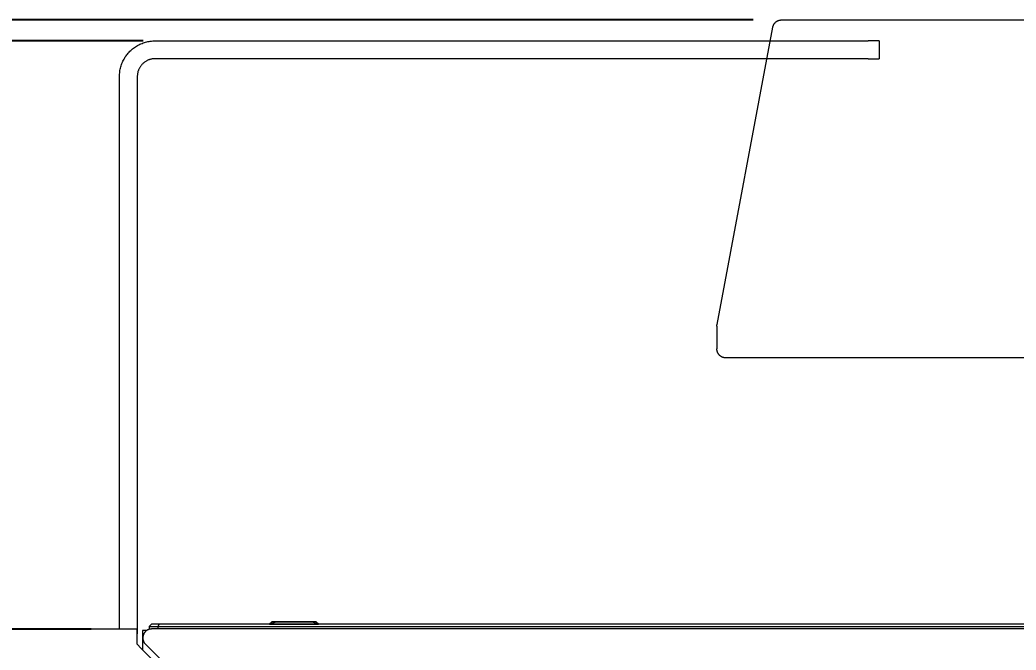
# Model space of a CAD drawing. Header units: inches. Extents: x -10 to 196, y -2 to 124.
# Drawn here: x 7.53 to 25.14, y 112.63 to 123.77 of the extents above; entities that cross this region are included whole.
import ezdxf

# ---------------------------------------------------------------- set-up
doc = ezdxf.new("R2010")
doc.units = ezdxf.units.IN
doc.layers.add('ZANO_R', color=7, linetype='Continuous', lineweight=0)
doc.layers.add('ZANO_W', color=1, linetype='Continuous', lineweight=0)
doc.styles.get("Standard").update_dxf_attribs({"font": 'arial.ttf'})
doc.dimstyles.new('amerykanie', dxfattribs={"dimtxt": 50, "dimasz": 50, "dimexe": 0.5, "dimexo": 0.5, "dimgap": 1, "dimtad": 1, "dimdec": 0, "dimzin": 0, "dimlunit": 5, "dimtxsty": 'Standard', "dimcen": 0.09, "dimclrd": 1, "dimclre": 1, "dimclrt": 1, "dimazin": 0, "dimtfac": 1, "dimtdec": 0, "dimtmove": 0, "dimatfit": 3, "dimfxl": 1, "dimtzin": 0, "dimarcsym": 1})

# ---------------------------------------------------------------- blocks, each defined once
blk = doc.blocks.new('*D384')
at = {"layer": 'ZANO_W', "color": 1, "lineweight": -2}
for p, q in [((20.492, 123.77), (-6.812, 123.77)), ((-6.312, 122.77), (-6.312, 96.288)), ((3.689, 95.288), (-6.812, 95.288))]:
    blk.add_line(p, q, dxfattribs=at)
at = {"layer": 'ZANO_W', "color": 1}
for points in [[(-6.145, 122.77), (-6.479, 122.77), (-6.312, 123.77)], [(-6.479, 96.288), (-6.145, 96.288), (-6.312, 95.288)]]:
    blk.add_solid(points, dxfattribs=at)
at = {"layer": 'ZANO_W', "color": 1, "insert": (-7.652, 109.529), "char_height": 1.625, "attachment_point": 5, "rotation": 90}
blk.add_mtext('28 1/2', dxfattribs=at)
blk = doc.blocks.new('*D385')
at = {"layer": 'ZANO_W', "color": 1, "lineweight": -2}
for p, q in [((9.708, 123.4), (2.982, 123.4)), ((3.482, 122.4), (3.482, 114.005)), ((8.79, 113.005), (2.982, 113.005))]:
    blk.add_line(p, q, dxfattribs=at)
at = {"layer": 'ZANO_W', "color": 1}
for points in [[(3.649, 122.4), (3.315, 122.4), (3.482, 123.4)], [(3.315, 114.005), (3.649, 114.005), (3.482, 113.005)]]:
    blk.add_solid(points, dxfattribs=at)
at = {"layer": 'ZANO_W', "color": 1, "insert": (2.141, 118.202), "char_height": 1.625, "attachment_point": 5, "rotation": 90}
blk.add_mtext('10 3/8', dxfattribs=at)

msp = doc.modelspace()

# ---------------------------------------------------------------- linework, layer by layer
at = {"layer": 'ZANO_R'}
for p, q in [((19.85147, 118.38748), (20.83728, 123.64111)), ((20.83728, 123.64111), (20.83838, 123.64645)), ((20.83838, 123.64645), (20.83966, 123.65175)), ((20.83966, 123.65175), (20.84113, 123.65701)), ((20.84113, 123.65701), (20.84277, 123.66221)), ((20.84277, 123.66221), (20.8446, 123.66735)), ((20.8446, 123.66735), (20.8466, 123.67242)), ((20.8466, 123.67242), (20.84878, 123.67742)), ((20.84878, 123.67742), (20.85113, 123.68234)), ((20.85113, 123.68234), (20.85365, 123.68718)), ((20.85365, 123.68718), (20.85633, 123.69193)), ((20.85633, 123.69193), (20.85918, 123.69658)), ((20.85918, 123.69658), (20.86218, 123.70113)), ((20.86218, 123.70113), (20.86534, 123.70557)), ((20.86534, 123.70557), (20.86866, 123.70991)), ((20.86866, 123.70991), (20.87212, 123.71412)), ((20.87212, 123.71412), (20.87572, 123.71821)), ((20.87572, 123.71821), (20.87947, 123.72218)), ((20.87947, 123.72218), (20.88335, 123.72601)), ((20.88335, 123.72601), (20.88736, 123.72971)), ((20.88736, 123.72971), (20.8915, 123.73326)), ((20.8915, 123.73326), (20.89575, 123.73667)), ((20.89575, 123.73667), (20.90013, 123.73993)), ((20.90013, 123.73993), (20.90461, 123.74304)), ((20.90461, 123.74304), (20.9092, 123.74599)), ((20.9092, 123.74599), (20.91388, 123.74878)), ((20.91388, 123.74878), (20.91866, 123.7514)), ((20.91866, 123.7514), (20.92353, 123.75386)), ((20.92353, 123.75386), (20.92848, 123.75615)), ((20.92848, 123.75615), (20.93351, 123.75826)), ((20.93351, 123.75826), (20.93861, 123.7602)), ((20.93861, 123.7602), (20.94377, 123.76197)), ((20.94377, 123.76197), (20.94899, 123.76355)), ((20.94899, 123.76355), (20.95426, 123.76495)), ((20.95426, 123.76495), (20.95958, 123.76617)), ((20.95958, 123.76617), (20.96493, 123.7672)), ((20.96493, 123.7672), (20.97032, 123.76805)), ((20.97032, 123.76805), (20.97573, 123.7687)), ((20.97573, 123.7687), (20.98117, 123.76918)), ((20.98117, 123.76918), (20.98661, 123.76946)), ((20.98661, 123.76946), (20.99207, 123.76955)), ((20.99207, 123.76955), (96.79818, 123.76955)), ((9.48996, 123.22997), (9.50593, 123.24438)), ((9.50593, 123.24438), (9.52238, 123.25824)), ((9.52238, 123.25824), (9.5393, 123.27152)), ((9.5393, 123.27152), (9.55666, 123.28423)), ((9.55666, 123.28423), (9.57444, 123.29633)), ((9.57444, 123.29633), (9.59262, 123.30782)), ((9.59262, 123.30782), (9.61119, 123.31868)), ((9.61119, 123.31868), (9.63012, 123.3289)), ((9.63012, 123.3289), (9.64938, 123.33847)), ((9.64938, 123.33847), (9.66896, 123.34737)), ((9.66896, 123.34737), (9.68884, 123.35561)), ((9.68884, 123.35561), (9.70898, 123.36315)), ((9.70898, 123.36315), (9.72937, 123.37001)), ((9.72937, 123.37001), (9.74998, 123.37617)), ((9.74998, 123.37617), (9.77079, 123.38162)), ((9.77079, 123.38162), (9.79177, 123.38635)), ((9.79177, 123.38635), (9.8129, 123.39037)), ((9.8129, 123.39037), (9.83416, 123.39366)), ((9.83416, 123.39366), (9.85551, 123.39622)), ((9.85551, 123.39622), (9.87695, 123.39806)), ((9.87695, 123.39806), (9.89843, 123.39916)), ((9.89843, 123.39916), (9.91994, 123.39953)), ((9.91994, 123.39953), (22.51974, 123.39953)), ((22.7166, 123.39953), (22.51974, 123.39953)), ((22.7166, 123.39953), (22.7166, 123.08455)), ((9.36061, 123.0594), (9.37083, 123.07832)), ((9.37083, 123.07832), (9.38169, 123.09689)), ((9.38169, 123.09689), (9.39318, 123.11507)), ((9.39318, 123.11507), (9.40529, 123.13286)), ((9.40529, 123.13286), (9.41799, 123.15022)), ((9.41799, 123.15022), (9.43128, 123.16713)), ((9.43128, 123.16713), (9.44513, 123.18358)), ((9.44513, 123.18358), (9.45955, 123.19955)), ((9.45955, 123.19955), (9.47449, 123.21502)), ((9.47449, 123.21502), (9.48996, 123.22997)), ((9.8226, 123.06914), (9.81221, 123.06556)), ((9.83312, 123.07235), (9.8226, 123.06914)), ((9.84374, 123.0752), (9.83312, 123.07235)), ((9.85445, 123.07767), (9.84374, 123.0752)), ((9.86524, 123.07977), (9.85445, 123.07767)), ((9.8761, 123.08149), (9.86524, 123.07977)), ((9.88701, 123.08283), (9.8761, 123.08149)), ((9.89796, 123.08378), (9.88701, 123.08283)), ((9.90894, 123.08436), (9.89796, 123.08378)), ((9.91994, 123.08455), (9.90894, 123.08436)), ((22.51974, 123.08455), (9.91994, 123.08455)), ((22.51974, 123.08455), (22.7166, 123.08455)), ((9.29915, 122.87661), (9.30316, 122.89774)), ((9.30316, 122.89774), (9.3079, 122.91873)), ((9.3079, 122.91873), (9.31335, 122.93954)), ((9.31335, 122.93954), (9.3195, 122.96015)), ((9.3195, 122.96015), (9.32636, 122.98053)), ((9.32636, 122.98053), (9.33391, 123.00068)), ((9.33391, 123.00068), (9.34214, 123.02055)), ((9.34214, 123.02055), (9.35104, 123.04013)), ((9.35104, 123.04013), (9.36061, 123.0594)), ((9.63219, 122.89769), (9.6279, 122.88757)), ((9.63684, 122.90765), (9.63219, 122.89769)), ((9.64183, 122.91745), (9.63684, 122.90765)), ((9.64716, 122.92706), (9.64183, 122.91745)), ((9.65282, 122.93649), (9.64716, 122.92706)), ((9.65881, 122.94571), (9.65282, 122.93649)), ((9.66512, 122.95471), (9.65881, 122.94571)), ((9.67173, 122.9635), (9.66512, 122.95471)), ((9.67865, 122.97204), (9.67173, 122.9635)), ((9.68586, 122.98034), (9.67865, 122.97204)), ((9.69336, 122.98838), (9.68586, 122.98034)), ((9.70114, 122.99615), (9.69336, 122.98838)), ((9.70918, 123.00365), (9.70114, 122.99615)), ((9.71747, 123.01086), (9.70918, 123.00365)), ((9.72602, 123.01778), (9.71747, 123.01086)), ((9.7348, 123.0244), (9.72602, 123.01778)), ((9.7438, 123.0307), (9.7348, 123.0244)), ((9.75302, 123.03669), (9.7438, 123.0307)), ((9.76245, 123.04235), (9.75302, 123.03669)), ((9.77206, 123.04768), (9.76245, 123.04235)), ((9.78186, 123.05267), (9.77206, 123.04768)), ((9.79182, 123.05732), (9.78186, 123.05267)), ((9.80194, 123.06162), (9.79182, 123.05732)), ((9.81221, 123.06556), (9.80194, 123.06162)), ((9.28999, 122.76958), (9.29035, 122.79108)), ((9.28999, 113.00536), (9.28999, 122.76958)), ((9.29035, 122.79108), (9.29145, 122.81257)), ((9.29145, 122.81257), (9.29329, 122.834)), ((9.29329, 122.834), (9.29585, 122.85536)), ((9.29585, 122.85536), (9.29915, 122.87661)), ((9.60515, 122.78057), (9.60496, 122.76958)), ((9.60496, 122.76958), (9.60496, 113.00536)), ((9.60573, 122.79155), (9.60515, 122.78057)), ((9.60669, 122.8025), (9.60573, 122.79155)), ((9.60803, 122.81341), (9.60669, 122.8025)), ((9.60975, 122.82427), (9.60803, 122.81341)), ((9.61184, 122.83506), (9.60975, 122.82427)), ((9.61432, 122.84578), (9.61184, 122.83506)), ((9.61716, 122.8564), (9.61432, 122.84578)), ((9.62038, 122.86691), (9.61716, 122.8564)), ((9.62396, 122.87731), (9.62038, 122.86691)), ((9.6279, 122.88757), (9.62396, 122.87731)), ((19.84877, 118.35843), (19.84884, 118.3633)), ((19.84877, 118.35843), (19.84877, 117.95445)), ((19.84884, 118.3633), (19.84907, 118.36816)), ((19.84907, 118.36816), (19.84945, 118.37302)), ((19.84945, 118.37302), (19.84997, 118.37786)), ((19.84997, 118.37786), (19.85065, 118.38268)), ((19.85065, 118.38268), (19.85147, 118.38748)), ((19.84886, 117.94908), (19.84877, 117.95445)), ((19.84914, 117.94371), (19.84886, 117.94908)), ((19.84959, 117.93835), (19.84914, 117.94371)), ((19.85024, 117.93301), (19.84959, 117.93835)), ((19.85106, 117.92769), (19.85024, 117.93301)), ((19.85206, 117.92241), (19.85106, 117.92769)), ((19.85325, 117.91717), (19.85206, 117.92241)), ((19.85461, 117.91196), (19.85325, 117.91717)), ((19.85615, 117.90681), (19.85461, 117.91196)), ((19.85786, 117.90171), (19.85615, 117.90681)), ((19.85975, 117.89668), (19.85786, 117.90171)), ((19.86181, 117.89171), (19.85975, 117.89668)), ((19.86403, 117.88681), (19.86181, 117.89171)), ((19.86643, 117.882), (19.86403, 117.88681)), ((19.86898, 117.87727), (19.86643, 117.882)), ((19.8717, 117.87263), (19.86898, 117.87727)), ((19.87457, 117.86808), (19.8717, 117.87263)), ((19.87759, 117.86363), (19.87457, 117.86808)), ((19.88077, 117.85929), (19.87759, 117.86363)), ((19.88409, 117.85506), (19.88077, 117.85929)), ((19.88756, 117.85095), (19.88409, 117.85506)), ((19.89116, 117.84696), (19.88756, 117.85095)), ((19.8949, 117.84309), (19.89116, 117.84696)), ((19.89876, 117.83936), (19.8949, 117.84309)), ((19.90276, 117.83575), (19.89876, 117.83936)), ((19.90687, 117.83229), (19.90276, 117.83575)), ((19.9111, 117.82897), (19.90687, 117.83229)), ((19.91544, 117.82579), (19.9111, 117.82897)), ((19.91988, 117.82276), (19.91544, 117.82579)), ((19.92443, 117.81989), (19.91988, 117.82276)), ((19.92907, 117.81718), (19.92443, 117.81989)), ((19.9338, 117.81462), (19.92907, 117.81718)), ((19.93862, 117.81223), (19.9338, 117.81462)), ((19.94351, 117.81), (19.93862, 117.81223)), ((19.94848, 117.80795), (19.94351, 117.81)), ((19.95352, 117.80606), (19.94848, 117.80795)), ((19.95861, 117.80434), (19.95352, 117.80606)), ((19.96377, 117.80281), (19.95861, 117.80434)), ((19.96897, 117.80144), (19.96377, 117.80281)), ((19.97421, 117.80026), (19.96897, 117.80144)), ((19.9795, 117.79926), (19.97421, 117.80026)), ((19.98481, 117.79843), (19.9795, 117.79926)), ((19.99015, 117.79779), (19.98481, 117.79843)), ((19.99551, 117.79733), (19.99015, 117.79779)), ((20.00088, 117.79706), (19.99551, 117.79733)), ((20.00626, 117.79697), (20.00088, 117.79706)), ((97.78399, 117.79697), (20.00626, 117.79697)), ((9.85545, 113.08883), (9.81608, 113.04946)), ((9.81608, 113.04946), (9.97356, 113.04946)), ((9.81608, 113.04946), (9.81608, 112.99912)), ((9.98987, 113.08883), (9.85545, 113.08883)), ((9.97356, 113.04946), (9.98987, 113.08883)), ((9.97356, 113.04946), (107.69447, 113.04946)), ((9.97356, 113.00536), (9.97356, 113.04946)), ((107.67816, 113.08883), (9.98987, 113.08883)), ((11.94215, 113.08883), (11.94215, 113.09325)), ((11.94226, 113.09325), (12.80834, 113.09325)), ((11.94245, 113.09335), (12.03891, 113.12615)), ((11.94294, 113.09352), (11.98153, 113.13211)), ((12.76896, 113.13211), (11.98153, 113.13211)), ((12.7115, 113.12615), (12.03891, 113.12615)), ((12.71158, 113.12615), (12.80834, 113.09325)), ((12.76896, 113.13211), (12.80755, 113.09352)), ((12.80834, 113.09325), (12.80834, 113.08883)), ((6.25025, 113.00536), (9.59383, 113.00536)), ((9.59383, 113.00536), (9.59383, 112.74254)), ((9.59722, 112.90692), (9.59383, 112.88744)), ((9.6, 112.92649), (9.59722, 112.90692)), ((9.60217, 112.94614), (9.6, 112.92649)), ((9.60372, 112.96585), (9.60217, 112.94614)), ((9.60465, 112.98559), (9.60372, 112.96585)), ((9.60496, 113.00536), (9.60465, 112.98559)), ((9.69796, 112.97623), (9.69796, 112.63763)), ((9.7687, 112.97623), (9.69796, 112.97623)), ((9.70284, 112.85862), (9.70256, 112.85325)), ((9.70284, 112.85862), (9.70256, 112.85325)), ((9.7033, 112.86398), (9.70284, 112.85862)), ((9.7033, 112.86398), (9.70284, 112.85862)), ((9.70394, 112.86932), (9.7033, 112.86398)), ((9.70394, 112.86932), (9.7033, 112.86398)), ((9.70476, 112.87463), (9.70394, 112.86932)), ((9.70476, 112.87463), (9.70394, 112.86932)), ((9.70576, 112.87992), (9.70476, 112.87463)), ((9.70576, 112.87992), (9.70476, 112.87463)), ((9.70695, 112.88516), (9.70576, 112.87992)), ((9.70695, 112.88516), (9.70576, 112.87992)), ((9.70831, 112.89036), (9.70695, 112.88516)), ((9.70831, 112.89036), (9.70695, 112.88516)), ((9.70985, 112.89552), (9.70831, 112.89036)), ((9.70985, 112.89552), (9.70831, 112.89036)), ((9.71156, 112.90061), (9.70985, 112.89552)), ((9.71156, 112.90061), (9.70985, 112.89552)), ((9.71345, 112.90565), (9.71156, 112.90061)), ((9.71345, 112.90565), (9.71156, 112.90061)), ((9.71551, 112.91062), (9.71345, 112.90565)), ((9.71551, 112.91062), (9.71345, 112.90565)), ((9.71773, 112.91551), (9.71551, 112.91062)), ((9.71773, 112.91551), (9.71551, 112.91062)), ((9.72013, 112.92033), (9.71773, 112.91551)), ((9.72013, 112.92033), (9.71773, 112.91551)), ((9.72268, 112.92506), (9.72013, 112.92033)), ((9.72268, 112.92506), (9.72013, 112.92033)), ((9.7254, 112.9297), (9.72268, 112.92506)), ((9.7254, 112.9297), (9.72268, 112.92506)), ((9.72827, 112.93425), (9.7254, 112.9297)), ((9.72827, 112.93425), (9.7254, 112.9297)), ((9.73129, 112.93869), (9.72827, 112.93425)), ((9.73129, 112.93869), (9.72827, 112.93425)), ((9.73447, 112.94303), (9.73129, 112.93869)), ((9.73447, 112.94303), (9.73129, 112.93869)), ((9.73779, 112.94726), (9.73447, 112.94303)), ((9.73779, 112.94726), (9.73447, 112.94303)), ((9.74126, 112.95137), (9.73779, 112.94726)), ((9.74126, 112.95137), (9.73779, 112.94726)), ((9.74486, 112.95537), (9.74126, 112.95137)), ((9.74486, 112.95537), (9.74126, 112.95137)), ((9.7486, 112.95923), (9.74486, 112.95537)), ((9.7486, 112.95923), (9.74486, 112.95537)), ((9.75246, 112.96297), (9.7486, 112.95923)), ((9.75246, 112.96297), (9.7486, 112.95923)), ((9.75646, 112.96657), (9.75246, 112.96297)), ((9.75646, 112.96657), (9.75246, 112.96297)), ((9.76057, 112.97004), (9.75646, 112.96657)), ((9.76057, 112.97004), (9.75646, 112.96657)), ((9.7648, 112.97336), (9.76057, 112.97004)), ((9.7648, 112.97336), (9.76057, 112.97004)), ((9.76914, 112.97654), (9.7648, 112.97336)), ((9.76914, 112.97654), (9.7648, 112.97336)), ((9.77358, 112.97956), (9.76914, 112.97654)), ((9.77358, 112.97956), (9.76914, 112.97654)), ((9.77813, 112.98243), (9.77358, 112.97956)), ((9.77813, 112.98243), (9.77358, 112.97956)), ((9.78277, 112.98515), (9.77813, 112.98243)), ((9.78277, 112.98515), (9.77813, 112.98243)), ((9.7875, 112.9877), (9.78277, 112.98515)), ((9.7875, 112.9877), (9.78277, 112.98515)), ((9.79232, 112.9901), (9.7875, 112.9877)), ((9.79232, 112.9901), (9.7875, 112.9877)), ((9.79721, 112.99232), (9.79232, 112.9901)), ((9.79721, 112.99232), (9.79232, 112.9901)), ((9.80218, 112.99438), (9.79721, 112.99232)), ((9.80218, 112.99438), (9.79721, 112.99232)), ((9.80722, 112.99627), (9.80218, 112.99438)), ((9.80722, 112.99627), (9.80218, 112.99438)), ((9.81231, 112.99798), (9.80722, 112.99627)), ((9.81231, 112.99798), (9.80722, 112.99627)), ((9.81747, 112.99952), (9.81231, 112.99798)), ((9.81747, 112.99952), (9.81231, 112.99798)), ((9.82267, 113.00088), (9.81747, 112.99952)), ((9.82267, 113.00088), (9.81747, 112.99952)), ((9.82792, 113.00207), (9.82267, 113.00088)), ((9.82792, 113.00207), (9.82267, 113.00088)), ((9.8332, 113.00307), (9.82792, 113.00207)), ((9.8332, 113.00307), (9.82792, 113.00207)), ((9.83851, 113.00389), (9.8332, 113.00307)), ((9.83851, 113.00389), (9.8332, 113.00307)), ((9.84385, 113.00454), (9.83851, 113.00389)), ((9.84385, 113.00454), (9.83851, 113.00389)), ((9.84921, 113.00499), (9.84385, 113.00454)), ((9.84921, 113.00499), (9.84385, 113.00454)), ((9.85458, 113.00527), (9.84921, 113.00499)), ((9.85458, 113.00527), (9.84921, 113.00499)), ((9.85996, 113.00536), (9.85458, 113.00527)), ((9.85996, 113.00536), (9.85458, 113.00527)), ((107.92286, 113.00536), (9.85996, 113.00536)), ((9.67923, 112.65627), (9.59383, 112.74254)), ((9.70256, 112.85325), (9.70247, 112.84787)), ((9.70256, 112.85325), (9.70247, 112.84787)), ((9.70247, 112.84787), (9.70256, 112.8425)), ((9.70256, 112.8425), (9.70284, 112.83713)), ((9.70284, 112.83713), (9.7033, 112.83177)), ((9.7033, 112.83177), (9.70394, 112.82643)), ((9.70394, 112.82643), (9.70476, 112.82111)), ((9.70476, 112.82111), (9.70576, 112.81583)), ((9.70576, 112.81583), (9.70695, 112.81059)), ((9.70695, 112.81059), (9.70831, 112.80538)), ((9.70831, 112.80538), (9.70985, 112.80023)), ((9.70985, 112.80023), (9.71156, 112.79513)), ((9.71156, 112.79513), (9.71345, 112.7901)), ((9.71345, 112.7901), (9.71551, 112.78513)), ((9.71551, 112.78513), (9.71773, 112.78024)), ((9.71773, 112.78024), (9.72013, 112.77542)), ((9.72013, 112.77542), (9.72268, 112.77069)), ((9.72268, 112.77069), (9.7254, 112.76605)), ((9.7254, 112.76605), (9.72827, 112.7615)), ((9.72827, 112.7615), (9.73129, 112.75705)), ((9.73129, 112.75705), (9.73447, 112.75271)), ((9.73447, 112.75271), (9.73779, 112.74849)), ((9.73779, 112.74849), (9.74126, 112.74437)), ((9.74126, 112.74437), (9.74486, 112.74038)), ((9.74486, 112.74038), (9.7486, 112.73651)), ((14.15824, 108.32687), (9.7486, 112.73651)), ((13.73015, 108.56379), (9.67923, 112.65627)), ((9.69847, 112.63683), (9.69796, 112.63763)), ((9.69796, 112.63734), (9.69796, 112.63763))]:
    msp.add_line(p, q, dxfattribs=at)

# ---------------------------------------------------------------- dimensions: what is measured, and where the dimension line sits
at = {"layer": 'ZANO_W'}
for base, p1, p2, picture, middle in [((-6.31215, 95.28803), (20.99207, 123.76955), (4.18949, 95.28803), '*D384', (-7.65236, 109.52879)), ((3.48187, 113.00536), (10.20788, 123.39953), (9.28999, 113.00536), '*D385', (2.14111, 118.20244))]:
    dim = msp.add_linear_dim(base=base, p1=p1, p2=p2, angle=90, dimstyle='amerykanie', override={"dimtxt": 1.625, "dimasz": 1, "dimgap": 0.5, "dimdec": 4, "dimaunit": 1, "dimadec": 1, "dimtdec": 4, "dimtmove": 1, "dimfrac": 2}, dxfattribs=at)
    dim.commit()
    dim.dimension.update_dxf_attribs({"geometry": picture, "text_midpoint": middle})

doc.saveas('drawing.dxf')
